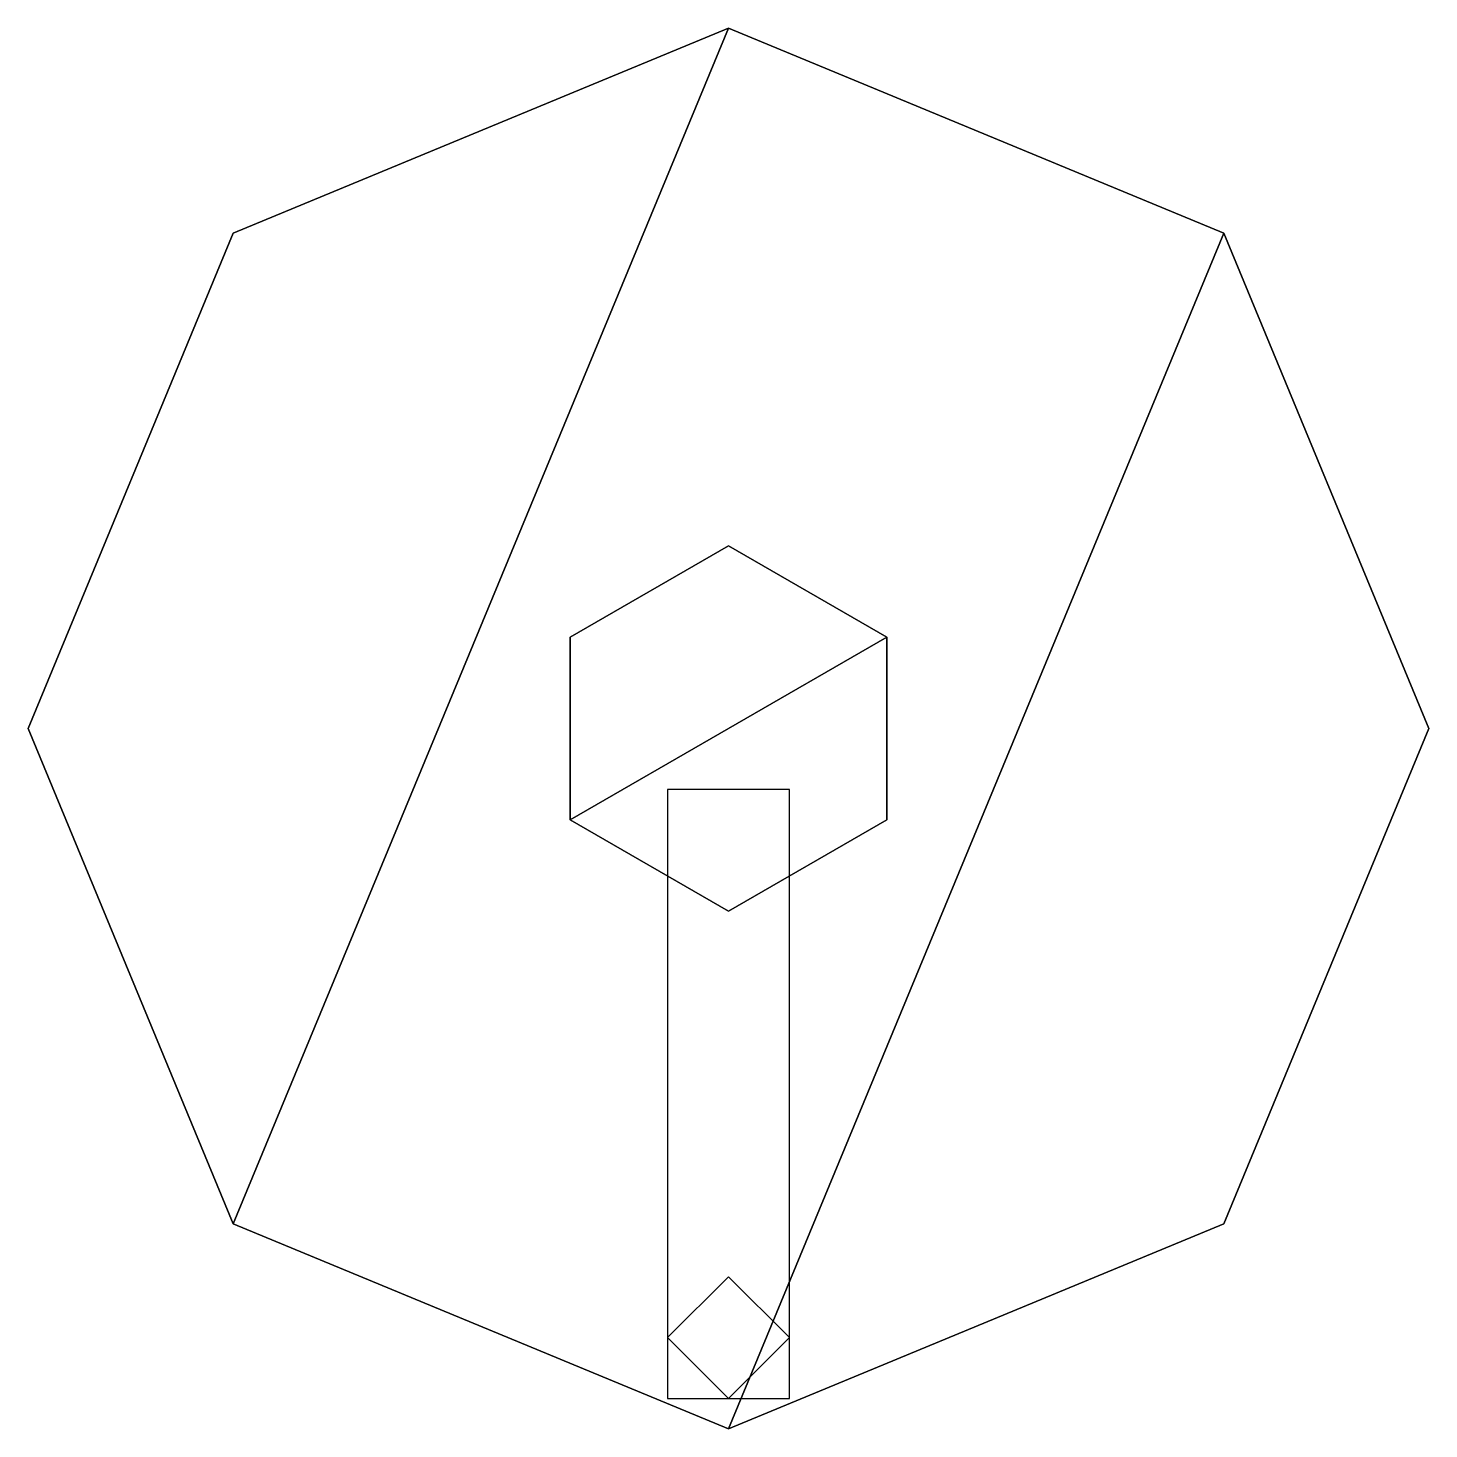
# Model space of a CAD drawing. Extents: x -0.23 to 0.23, y -0.23 to 0.23.
import ezdxf

# ---------------------------------------------------------------- set-up
doc = ezdxf.new("R2010")
doc.units = 0
doc.layers.add('SUPPORT', color=6, linetype='CONTINUOUS')

msp = doc.modelspace()

# ---------------------------------------------------------------- linework, layer by layer
at = {"layer": 'SUPPORT'}
for points in [[(-0.23, 0, 0.48), (-0.16263, 0.16263, 0.48), (0, 0.23, 0.48), (-0.16263, -0.16263, 0.48)], [(-0.16263, -0.16263, 0.52), (0, 0.23, 0.52), (-0.16263, 0.16263, 0.52), (-0.23, 0, 0.52)], [(-0.16263, -0.16263, 0.48), (0, 0.23, 0.48), (0.16263, 0.16263, 0.48), (0, -0.23, 0.48)], [(0, -0.23, 0.52), (0.16263, 0.16263, 0.52), (0, 0.23, 0.52), (-0.16263, -0.16263, 0.52)], [(0, 0.23, 0.48), (-0.16263, 0.16263, 0.48), (-0.16263, 0.16263, 0.52), (0, 0.23, 0.52)], [(0.16263, 0.16263, 0.48), (0, 0.23, 0.48), (0, 0.23, 0.52), (0.16263, 0.16263, 0.52)], [(-0.16263, 0.16263, 0.48), (-0.23, 0, 0.48), (-0.23, 0, 0.52), (-0.16263, 0.16263, 0.52)], [(0, -0.23, 0.48), (0.16263, 0.16263, 0.48), (0.23, 0, 0.48), (0.16263, -0.16263, 0.48)], [(0.16263, -0.16263, 0.52), (0.23, 0, 0.52), (0.16263, 0.16263, 0.52), (0, -0.23, 0.52)], [(0.23, 0, 0.48), (0.16263, 0.16263, 0.48), (0.16263, 0.16263, 0.52), (0.23, 0, 0.52)], [(-0.05196, -0.03, 0.93), (0.05196, 0.03, 0.93), (0, 0.06, 0.93), (-0.05196, 0.03, 0.93)], [(0, 0.06, 0.52), (-0.05196, 0.03, 0.52), (-0.05196, 0.03, 0.93), (0, 0.06, 0.93)], [(0.05196, 0.03, 0.52), (0, 0.06, 0.52), (0, 0.06, 0.93), (0.05196, 0.03, 0.93)], [(0, -0.06, 0.93), (0.05196, -0.03, 0.93), (0.05196, 0.03, 0.93), (-0.05196, -0.03, 0.93)], [(-0.05196, 0.03, 0.52), (-0.05196, -0.03, 0.52), (-0.05196, -0.03, 0.93), (-0.05196, 0.03, 0.93)], [(0.05196, -0.03, 0.52), (0.05196, 0.03, 0.52), (0.05196, 0.03, 0.93), (0.05196, -0.03, 0.93)], [(-0.23, 0, 0.48), (-0.16263, -0.16263, 0.48), (-0.16263, -0.16263, 0.52), (-0.23, 0, 0.52)], [(0.16263, -0.16263, 0.48), (0.23, 0, 0.48), (0.23, 0, 0.52), (0.16263, -0.16263, 0.52)], [(-0.02, -0.22, 0.93), (0.02, -0.22, 0.93), (0.02, -0.02, 0.93), (-0.02, -0.02, 0.93)], [(-0.05196, -0.03, 0.52), (0, -0.06, 0.52), (0, -0.06, 0.93), (-0.05196, -0.03, 0.93)], [(0, -0.06, 0.52), (0.05196, -0.03, 0.52), (0.05196, -0.03, 0.93), (0, -0.06, 0.93)], [(-0.16263, -0.16263, 0.48), (0, -0.23, 0.48), (0, -0.23, 0.52), (-0.16263, -0.16263, 0.52)], [(0, -0.23, 0.48), (0.16263, -0.16263, 0.48), (0.16263, -0.16263, 0.52), (0, -0.23, 0.52)], [(0, -0.22, 1.03), (0.02, -0.2, 1.03), (0, -0.18, 1.03), (-0.02, -0.2, 1.03)], [(0, -0.18, 0.93), (-0.02, -0.2, 0.93), (-0.02, -0.2, 1.03), (0, -0.18, 1.03)], [(0.02, -0.2, 0.93), (0, -0.18, 0.93), (0, -0.18, 1.03), (0.02, -0.2, 1.03)], [(-0.02, -0.2, 0.93), (0, -0.22, 0.93), (0, -0.22, 1.03), (-0.02, -0.2, 1.03)], [(0, -0.22, 0.93), (0.02, -0.2, 0.93), (0.02, -0.2, 1.03), (0, -0.22, 1.03)]]:
    msp.add_3dface(points, dxfattribs=at)

doc.saveas('drawing.dxf')
